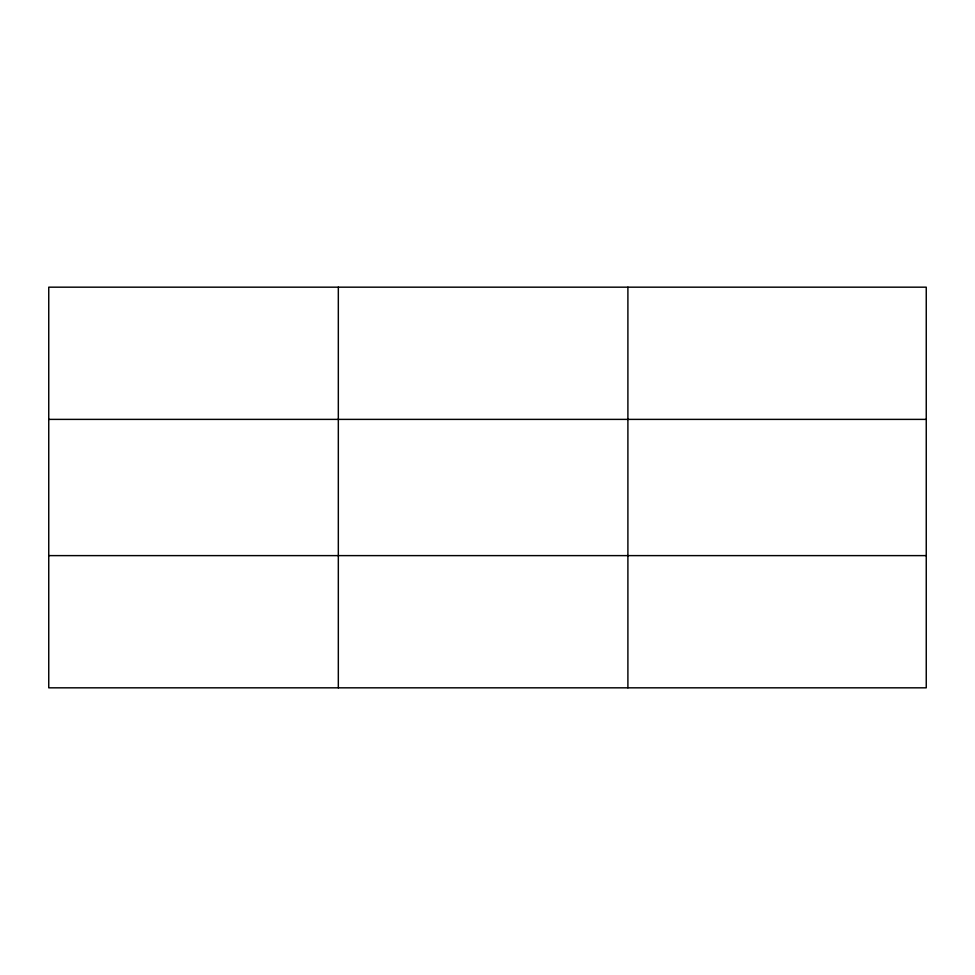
<?xml version="1.0" encoding="UTF-8"?>
<svg xmlns="http://www.w3.org/2000/svg" width="975" height="975" viewBox="0 0 975 975"><rect width="100%" height="100%" fill="white"/><g stroke="black" fill="none" stroke-linecap="round" stroke-linejoin="round"><path stroke-width="1.46" d="M338.325 287.174L338.325 687.826M627.9 287.174L627.9 687.826M926.25 419.384L926.25 287.174L48.75 287.174L48.75 687.826L926.25 687.826L926.25 419.384L48.75 419.384M48.75 555.616L926.25 555.616"/></g></svg>
